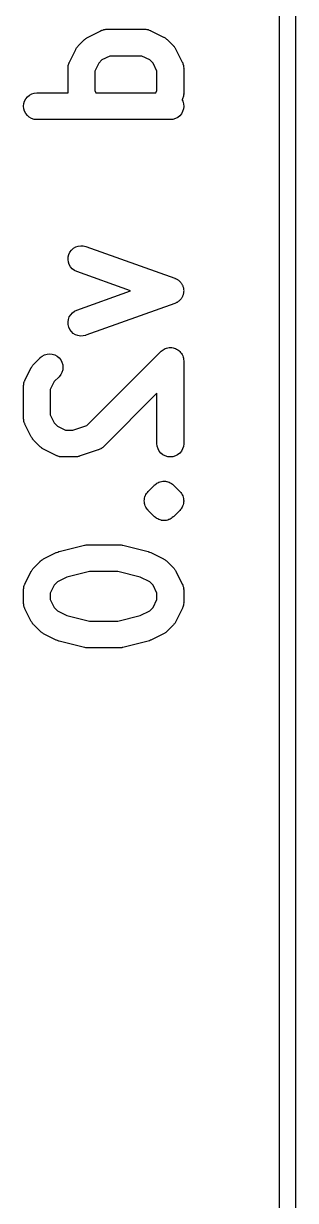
# Model space of a CAD drawing. Extents: x 4.9 to 6.92, y -5.71 to -3.73.
# Drawn here: x 5.3946 to 5.4748, y -5.2057 to -4.859 of the extents above; entities that cross this region are included whole.
import ezdxf

# ---------------------------------------------------------------- set-up
doc = ezdxf.new("R2010")
doc.units = 0
doc.header["$MEASUREMENT"] = 0
doc.layers.add('BLACK', color=7, linetype='CONTINUOUS')

msp = doc.modelspace()

# ---------------------------------------------------------------- linework, layer by layer
at = {"layer": 'BLACK', "linetype": 'CONTINUOUS'}
for p, q in [((5.4748, -4.05393), (5.4748, -5.65956)), ((5.47008, -5.65956), (5.47008, -4.05613)), ((5.41073, -4.86563), (5.41261, -4.86375)), ((5.41261, -4.86375), (5.41265, -4.86371)), ((5.41265, -4.86371), (5.41282, -4.86358)), ((5.41282, -4.86358), (5.41298, -4.86342)), ((5.41298, -4.86342), (5.41312, -4.86334)), ((5.41312, -4.86334), (5.41325, -4.86323)), ((5.41325, -4.86323), (5.41344, -4.86313)), ((5.41344, -4.86313), (5.41363, -4.86301)), ((5.41363, -4.86301), (5.41738, -4.86114)), ((5.41738, -4.86114), (5.41743, -4.86112)), ((5.41743, -4.86112), (5.41754, -4.86108)), ((5.41754, -4.86108), (5.41764, -4.86102)), ((5.41764, -4.86102), (5.4179, -4.86094)), ((5.4179, -4.86094), (5.41815, -4.86085)), ((5.41815, -4.86085), (5.41827, -4.86083)), ((5.41827, -4.86083), (5.41838, -4.8608)), ((5.41838, -4.8608), (5.41864, -4.86077)), ((5.41864, -4.86077), (5.41891, -4.86073)), ((5.41891, -4.86073), (5.41903, -4.86073)), ((5.41903, -4.86073), (5.41914, -4.86072)), ((5.41914, -4.86072), (5.43039, -4.86072)), ((5.43039, -4.86072), (5.43044, -4.86072)), ((5.43044, -4.86072), (5.43056, -4.86074)), ((5.43056, -4.86074), (5.43068, -4.86073)), ((5.43068, -4.86073), (5.43094, -4.86078)), ((5.43094, -4.86078), (5.43121, -4.86081)), ((5.43121, -4.86081), (5.43132, -4.86084)), ((5.43132, -4.86084), (5.43143, -4.86086)), ((5.43143, -4.86086), (5.43168, -4.86096)), ((5.43168, -4.86096), (5.43194, -4.86104)), ((5.43194, -4.86104), (5.43204, -4.8611)), ((5.43204, -4.8611), (5.43215, -4.86114)), ((5.43215, -4.86114), (5.4359, -4.86301)), ((5.4359, -4.86301), (5.43595, -4.86304)), ((5.43595, -4.86304), (5.43613, -4.86316)), ((5.43613, -4.86316), (5.43633, -4.86326)), ((5.43633, -4.86326), (5.43646, -4.86337)), ((5.43646, -4.86337), (5.43659, -4.86346)), ((5.43659, -4.86346), (5.43675, -4.86361)), ((5.43675, -4.86361), (5.43692, -4.86375)), ((5.43692, -4.86375), (5.4388, -4.86563)), ((5.40812, -4.8704), (5.41, -4.86665)), ((5.41, -4.86665), (5.41002, -4.8666)), ((5.41002, -4.8666), (5.41014, -4.86641)), ((5.41014, -4.86641), (5.41025, -4.86622)), ((5.41025, -4.86622), (5.41035, -4.86609)), ((5.41035, -4.86609), (5.41044, -4.86596)), ((5.41044, -4.86596), (5.41059, -4.8658)), ((5.41059, -4.8658), (5.41073, -4.86563)), ((5.4388, -4.86563), (5.43884, -4.86567)), ((5.43884, -4.86567), (5.43897, -4.86584)), ((5.43897, -4.86584), (5.43913, -4.866)), ((5.43913, -4.866), (5.43921, -4.86614)), ((5.43921, -4.86614), (5.43932, -4.86627)), ((5.43932, -4.86627), (5.43942, -4.86646)), ((5.43942, -4.86646), (5.43954, -4.86665)), ((5.43954, -4.86665), (5.44141, -4.8704)), ((5.40794, -4.87087), (5.40802, -4.87061)), ((5.40802, -4.87061), (5.40808, -4.87051)), ((5.40808, -4.87051), (5.40812, -4.8704)), ((5.41675, -4.87074), (5.41558, -4.87309)), ((5.41772, -4.86977), (5.41675, -4.87074)), ((5.42007, -4.8686), (5.41772, -4.86977)), ((5.42946, -4.8686), (5.42007, -4.8686)), ((5.43181, -4.86977), (5.42946, -4.8686)), ((5.43278, -4.87074), (5.43181, -4.86977)), ((5.43395, -4.87309), (5.43278, -4.87074)), ((5.44141, -4.8704), (5.44143, -4.87045)), ((5.44143, -4.87045), (5.44147, -4.87056)), ((5.44147, -4.87056), (5.44153, -4.87066)), ((5.44153, -4.87066), (5.44161, -4.87092)), ((5.40771, -4.8721), (5.40772, -4.87199)), ((5.40771, -4.87216), (5.40771, -4.8721)), ((5.40771, -4.87947), (5.40771, -4.87216)), ((5.40772, -4.87187), (5.40776, -4.87161)), ((5.40772, -4.87199), (5.40772, -4.87187)), ((5.40776, -4.87161), (5.40779, -4.87134)), ((5.40779, -4.87134), (5.40783, -4.87123)), ((5.40783, -4.87123), (5.40785, -4.87112)), ((5.40785, -4.87112), (5.40794, -4.87087)), ((5.41558, -4.87309), (5.41558, -4.87873)), ((5.43395, -4.87873), (5.43395, -4.87309)), ((5.44161, -4.87092), (5.4417, -4.87117)), ((5.4417, -4.87117), (5.44172, -4.87128)), ((5.44172, -4.87128), (5.44175, -4.8714)), ((5.44175, -4.8714), (5.44178, -4.87166)), ((5.44178, -4.87166), (5.44182, -4.87193)), ((5.44182, -4.87193), (5.44181, -4.87204)), ((5.44181, -4.87204), (5.44183, -4.87216)), ((5.44183, -4.87216), (5.44183, -4.87966)), ((5.39525, -4.88121), (5.39574, -4.88061)), ((5.39574, -4.88061), (5.39634, -4.88013)), ((5.39634, -4.88013), (5.39702, -4.87977)), ((5.39702, -4.87977), (5.39775, -4.87955)), ((5.39775, -4.87955), (5.39852, -4.87947)), ((5.39852, -4.87947), (5.40771, -4.87947)), ((5.41558, -4.87873), (5.41595, -4.87947)), ((5.41595, -4.87947), (5.43358, -4.87947)), ((5.43358, -4.87947), (5.43395, -4.87873)), ((5.44159, -4.88095), (5.44151, -4.88121)), ((5.44169, -4.8807), (5.44159, -4.88095)), ((5.4417, -4.88059), (5.44169, -4.8807)), ((5.44174, -4.88048), (5.4417, -4.88059)), ((5.44177, -4.88021), (5.44174, -4.88048)), ((5.44182, -4.87994), (5.44177, -4.88021)), ((5.44183, -4.87971), (5.44181, -4.87983)), ((5.44181, -4.87983), (5.44182, -4.87994)), ((5.44183, -4.87966), (5.44183, -4.87971)), ((5.39458, -4.88338), (5.39466, -4.88262)), ((5.39465, -4.88415), (5.39458, -4.88338)), ((5.39487, -4.88488), (5.39465, -4.88415)), ((5.39466, -4.88262), (5.39489, -4.88188)), ((5.39489, -4.88188), (5.39525, -4.88121)), ((5.44141, -4.88142), (5.44134, -4.88156)), ((5.44134, -4.88156), (5.44154, -4.88193)), ((5.44145, -4.88131), (5.44141, -4.88142)), ((5.44151, -4.88121), (5.44145, -4.88131)), ((5.44175, -4.8842), (5.44152, -4.88493)), ((5.44154, -4.88193), (5.44176, -4.88267)), ((5.44183, -4.88344), (5.44175, -4.8842)), ((5.44176, -4.88267), (5.44183, -4.88344)), ((5.39522, -4.88556), (5.39487, -4.88488)), ((5.39571, -4.88616), (5.39522, -4.88556)), ((5.39629, -4.88666), (5.39571, -4.88616)), ((5.39697, -4.88703), (5.39629, -4.88666)), ((5.3977, -4.88726), (5.39697, -4.88703)), ((5.39846, -4.88734), (5.3977, -4.88726)), ((5.39852, -4.88735), (5.39846, -4.88734)), ((5.43789, -4.88735), (5.39852, -4.88735)), ((5.43865, -4.88727), (5.43789, -4.88735)), ((5.43939, -4.88705), (5.43865, -4.88727)), ((5.44007, -4.88669), (5.43939, -4.88705)), ((5.44066, -4.8862), (5.44007, -4.88669)), ((5.44115, -4.88561), (5.44066, -4.8862)), ((5.44152, -4.88493), (5.44115, -4.88561)), ((5.40828, -4.92636), (5.40874, -4.92575)), ((5.40874, -4.92575), (5.40931, -4.92523)), ((5.40931, -4.92523), (5.40997, -4.92484)), ((5.40997, -4.92484), (5.41069, -4.92458)), ((5.41069, -4.92458), (5.41145, -4.92447)), ((5.41145, -4.92447), (5.41222, -4.92451)), ((5.41222, -4.92451), (5.41297, -4.9247)), ((5.41297, -4.9247), (5.43921, -4.93407)), ((5.40771, -4.92856), (5.40775, -4.9278)), ((5.40781, -4.92932), (5.40771, -4.92856)), ((5.40775, -4.9278), (5.40794, -4.92705)), ((5.40807, -4.93005), (5.40781, -4.92932)), ((5.40794, -4.92705), (5.40828, -4.92636)), ((5.40846, -4.93071), (5.40807, -4.93005)), ((5.40896, -4.93129), (5.40846, -4.93071)), ((5.40958, -4.93175), (5.40896, -4.93129)), ((5.41027, -4.93209), (5.40958, -4.93175)), ((5.41032, -4.93211), (5.41027, -4.93209)), ((5.42618, -4.93778), (5.41032, -4.93211)), ((5.43921, -4.93407), (5.43926, -4.93409)), ((5.43926, -4.93409), (5.43943, -4.93417)), ((5.43943, -4.93417), (5.43961, -4.93424)), ((5.43961, -4.93424), (5.43978, -4.93434)), ((5.43978, -4.93434), (5.43996, -4.93443)), ((5.43996, -4.93443), (5.44011, -4.93454)), ((5.44011, -4.93454), (5.44027, -4.93464)), ((5.44027, -4.93464), (5.44041, -4.93477)), ((5.44041, -4.93477), (5.44057, -4.93489)), ((5.44057, -4.93489), (5.44069, -4.93503)), ((5.44069, -4.93503), (5.44083, -4.93516)), ((5.44083, -4.93516), (5.44095, -4.93532)), ((5.44095, -4.93532), (5.44108, -4.93547)), ((5.44108, -4.93547), (5.44117, -4.93563)), ((5.44117, -4.93563), (5.44128, -4.93578)), ((5.44128, -4.93578), (5.44137, -4.93596)), ((5.44137, -4.93596), (5.44146, -4.93613)), ((5.44146, -4.93613), (5.44153, -4.93631)), ((5.44153, -4.93631), (5.44161, -4.93648)), ((5.44161, -4.93648), (5.44165, -4.93667)), ((5.41032, -4.94344), (5.42618, -4.93778)), ((5.44114, -4.93997), (5.44104, -4.94013)), ((5.44125, -4.93982), (5.44114, -4.93997)), ((5.44134, -4.93964), (5.44125, -4.93982)), ((5.44144, -4.93947), (5.44134, -4.93964)), ((5.44151, -4.9393), (5.44144, -4.93947)), ((5.44159, -4.93913), (5.44151, -4.9393)), ((5.44164, -4.93894), (5.44159, -4.93913)), ((5.4417, -4.93875), (5.44164, -4.93894)), ((5.44165, -4.93667), (5.44172, -4.93685)), ((5.44173, -4.93857), (5.4417, -4.93875)), ((5.44172, -4.93685), (5.44174, -4.93704)), ((5.44178, -4.93838), (5.44173, -4.93857)), ((5.44174, -4.93704), (5.44179, -4.93722)), ((5.44179, -4.93819), (5.44178, -4.93838)), ((5.44179, -4.93722), (5.4418, -4.93742)), ((5.44182, -4.93799), (5.44179, -4.93819)), ((5.4418, -4.93742), (5.44182, -4.93762)), ((5.44182, -4.93762), (5.44181, -4.9378)), ((5.44181, -4.9378), (5.44182, -4.93799)), ((5.40962, -4.94377), (5.41032, -4.94344)), ((5.43921, -4.94148), (5.41297, -4.95086)), ((5.43938, -4.9414), (5.43921, -4.94148)), ((5.43956, -4.94134), (5.43938, -4.9414)), ((5.43973, -4.94124), (5.43956, -4.94134)), ((5.43991, -4.94116), (5.43973, -4.94124)), ((5.44006, -4.94104), (5.43991, -4.94116)), ((5.44022, -4.94095), (5.44006, -4.94104)), ((5.44037, -4.94082), (5.44022, -4.94095)), ((5.44053, -4.9407), (5.44037, -4.94082)), ((5.44065, -4.94056), (5.44053, -4.9407)), ((5.44079, -4.94043), (5.44065, -4.94056)), ((5.44091, -4.94028), (5.44079, -4.94043)), ((5.44104, -4.94013), (5.44091, -4.94028)), ((5.40771, -4.94693), (5.40783, -4.94617)), ((5.40774, -4.9477), (5.40771, -4.94693)), ((5.40783, -4.94617), (5.40809, -4.94545)), ((5.40809, -4.94545), (5.40849, -4.94479)), ((5.40849, -4.94479), (5.40901, -4.94423)), ((5.40901, -4.94423), (5.40962, -4.94377)), ((5.40793, -4.94845), (5.40774, -4.9477)), ((5.40825, -4.94915), (5.40793, -4.94845)), ((5.4087, -4.94977), (5.40825, -4.94915)), ((5.40926, -4.95029), (5.4087, -4.94977)), ((5.40992, -4.95069), (5.40926, -4.95029)), ((5.41064, -4.95096), (5.40992, -4.95069)), ((5.4114, -4.95108), (5.41064, -4.95096)), ((5.41217, -4.95105), (5.4114, -4.95108)), ((5.41291, -4.95088), (5.41217, -4.95105)), ((5.41297, -4.95086), (5.41291, -4.95088)), ((5.39952, -4.95745), (5.40012, -4.95697)), ((5.40012, -4.95697), (5.40081, -4.95662)), ((5.40081, -4.95662), (5.40154, -4.9564)), ((5.40154, -4.9564), (5.40231, -4.95634)), ((5.40231, -4.95634), (5.40307, -4.95642)), ((5.40307, -4.95642), (5.40381, -4.95665)), ((5.40381, -4.95665), (5.40448, -4.95702)), ((5.40448, -4.95702), (5.40507, -4.95751)), ((5.41327, -4.97746), (5.43511, -4.95562)), ((5.43511, -4.95562), (5.43513, -4.95559)), ((5.43513, -4.95559), (5.43514, -4.95558)), ((5.43513, -4.95559), (5.43513, -4.95559)), ((5.43513, -4.95559), (5.43513, -4.95559)), ((5.43514, -4.95558), (5.43544, -4.95534)), ((5.43544, -4.95534), (5.43573, -4.9551)), ((5.43573, -4.9551), (5.43574, -4.9551)), ((5.43574, -4.9551), (5.43609, -4.95492)), ((5.43574, -4.9551), (5.43574, -4.9551)), ((5.43609, -4.95492), (5.43641, -4.95475)), ((5.43641, -4.95475), (5.43642, -4.95475)), ((5.43642, -4.95475), (5.43643, -4.95474)), ((5.43643, -4.95474), (5.43679, -4.95464)), ((5.43679, -4.95464), (5.43715, -4.95453)), ((5.43715, -4.95453), (5.43716, -4.95453)), ((5.43716, -4.95453), (5.43753, -4.9545)), ((5.43716, -4.95453), (5.43716, -4.95453)), ((5.43753, -4.9545), (5.43792, -4.95446)), ((5.43792, -4.95446), (5.43793, -4.95446)), ((5.43792, -4.95446), (5.43792, -4.95446)), ((5.43793, -4.95446), (5.43829, -4.9545)), ((5.43829, -4.9545), (5.43868, -4.95454)), ((5.43868, -4.95454), (5.43869, -4.95454)), ((5.43869, -4.95454), (5.43869, -4.95455)), ((5.43869, -4.95455), (5.43904, -4.95465)), ((5.43904, -4.95465), (5.43941, -4.95477)), ((5.43941, -4.95477), (5.43942, -4.95477)), ((5.43942, -4.95477), (5.43943, -4.95477)), ((5.43943, -4.95477), (5.43975, -4.95495)), ((5.43975, -4.95495), (5.44009, -4.95514)), ((5.44009, -4.95514), (5.4401, -4.95514)), ((5.4401, -4.95514), (5.4401, -4.95514)), ((5.4401, -4.95514), (5.4404, -4.95539)), ((5.4404, -4.95539), (5.44068, -4.95562)), ((5.44068, -4.95562), (5.44069, -4.95563)), ((5.44069, -4.95563), (5.44069, -4.95563)), ((5.44069, -4.95563), (5.44093, -4.95593)), ((5.44093, -4.95593), (5.44117, -4.95622)), ((5.44117, -4.95622), (5.44117, -4.95623)), ((5.44117, -4.95623), (5.44118, -4.95623)), ((5.44118, -4.95623), (5.44135, -4.95656)), ((5.44135, -4.95656), (5.44153, -4.9569)), ((5.44153, -4.9569), (5.44153, -4.95691)), ((5.44153, -4.95691), (5.44153, -4.95691)), ((5.44153, -4.95691), (5.44164, -4.95727)), ((5.44164, -4.95727), (5.44175, -4.95763)), ((5.395, -4.96414), (5.39687, -4.96039)), ((5.39687, -4.96039), (5.3969, -4.96034)), ((5.3969, -4.96034), (5.39702, -4.96015)), ((5.39702, -4.96015), (5.39712, -4.95996)), ((5.39712, -4.95996), (5.39723, -4.95983)), ((5.39723, -4.95983), (5.39732, -4.95969)), ((5.39732, -4.95969), (5.39747, -4.95954)), ((5.39747, -4.95954), (5.39761, -4.95936)), ((5.39761, -4.95936), (5.39948, -4.95749)), ((5.39948, -4.95749), (5.39952, -4.95745)), ((5.40507, -4.95751), (5.40556, -4.95811)), ((5.40556, -4.95811), (5.40591, -4.95879)), ((5.40591, -4.95879), (5.40613, -4.95952)), ((5.40613, -4.95952), (5.40621, -4.96029)), ((5.40621, -4.96029), (5.40613, -4.96105)), ((5.44175, -4.95763), (5.44175, -4.95764)), ((5.44175, -4.95764), (5.44175, -4.95765)), ((5.44175, -4.95765), (5.44179, -4.95802)), ((5.44179, -4.95802), (5.44183, -4.9584)), ((5.44183, -4.9584), (5.44183, -4.98277)), ((5.39482, -4.9646), (5.3949, -4.96435)), ((5.3949, -4.96435), (5.39496, -4.96425)), ((5.39496, -4.96425), (5.395, -4.96414)), ((5.40505, -4.96306), (5.40363, -4.96448)), ((5.40554, -4.96246), (5.40505, -4.96306)), ((5.4059, -4.96179), (5.40554, -4.96246)), ((5.40613, -4.96105), (5.4059, -4.96179)), ((5.39458, -4.96584), (5.3946, -4.96573)), ((5.39458, -4.9659), (5.39458, -4.96584)), ((5.39458, -4.97527), (5.39458, -4.9659)), ((5.39459, -4.96561), (5.39464, -4.96535)), ((5.3946, -4.96573), (5.39459, -4.96561)), ((5.39464, -4.96535), (5.39467, -4.96508)), ((5.39467, -4.96508), (5.3947, -4.96497)), ((5.3947, -4.96497), (5.39472, -4.96485)), ((5.39472, -4.96485), (5.39482, -4.9646)), ((5.40363, -4.96448), (5.40246, -4.96683)), ((5.40246, -4.96683), (5.40246, -4.97434)), ((5.43395, -4.9679), (5.41818, -4.98368)), ((5.43395, -4.98277), (5.43395, -4.9679)), ((5.40246, -4.97434), (5.40363, -4.97669)), ((5.39459, -4.97539), (5.39458, -4.97527)), ((5.39459, -4.9755), (5.39459, -4.97539)), ((5.39463, -4.97577), (5.39459, -4.9755)), ((5.39466, -4.97604), (5.39463, -4.97577)), ((5.39469, -4.97615), (5.39466, -4.97604)), ((5.39471, -4.97626), (5.39469, -4.97615)), ((5.3948, -4.97651), (5.39471, -4.97626)), ((5.39488, -4.97677), (5.3948, -4.97651)), ((5.39493, -4.97687), (5.39488, -4.97677)), ((5.39497, -4.97698), (5.39493, -4.97687)), ((5.395, -4.97703), (5.39497, -4.97698)), ((5.39687, -4.98078), (5.395, -4.97703)), ((5.40363, -4.97669), (5.4046, -4.97766)), ((5.4046, -4.97766), (5.40695, -4.97883)), ((5.40913, -4.97883), (5.41327, -4.97746)), ((5.39699, -4.98097), (5.39687, -4.98078)), ((5.39709, -4.98117), (5.39699, -4.98097)), ((5.39719, -4.98129), (5.39709, -4.98117)), ((5.39728, -4.98143), (5.39719, -4.98129)), ((5.39743, -4.98159), (5.39728, -4.98143)), ((5.39757, -4.98177), (5.39743, -4.98159)), ((5.40695, -4.97883), (5.40913, -4.97883)), ((5.39761, -4.98181), (5.39757, -4.98177)), ((5.39948, -4.98368), (5.39761, -4.98181)), ((5.39966, -4.98382), (5.39948, -4.98368)), ((5.39981, -4.98397), (5.39966, -4.98382)), ((5.39995, -4.98406), (5.39981, -4.98397)), ((5.40008, -4.98417), (5.39995, -4.98406)), ((5.40027, -4.98427), (5.40008, -4.98417)), ((5.40046, -4.98439), (5.40027, -4.98427)), ((5.40051, -4.98442), (5.40046, -4.98439)), ((5.40426, -4.98629), (5.40051, -4.98442)), ((5.41664, -4.98463), (5.41101, -4.98651)), ((5.41674, -4.98458), (5.41664, -4.98463)), ((5.41685, -4.98455), (5.41674, -4.98458)), ((5.41709, -4.98443), (5.41685, -4.98455)), ((5.41734, -4.98432), (5.41709, -4.98443)), ((5.41743, -4.98425), (5.41734, -4.98432)), ((5.41754, -4.9842), (5.41743, -4.98425)), ((5.41775, -4.98403), (5.41754, -4.9842)), ((5.41797, -4.98387), (5.41775, -4.98403)), ((5.41805, -4.98379), (5.41797, -4.98387)), ((5.41814, -4.98372), (5.41805, -4.98379)), ((5.41818, -4.98368), (5.41814, -4.98372)), ((5.43403, -4.98354), (5.43395, -4.98277)), ((5.43425, -4.98427), (5.43403, -4.98354)), ((5.43461, -4.98495), (5.43425, -4.98427)), ((5.4351, -4.98555), (5.43461, -4.98495)), ((5.44114, -4.985), (5.44064, -4.98558)), ((5.44151, -4.98432), (5.44114, -4.985)), ((5.44174, -4.98359), (5.44151, -4.98432)), ((5.44183, -4.98283), (5.44174, -4.98359)), ((5.44183, -4.98277), (5.44183, -4.98283)), ((5.40437, -4.98633), (5.40426, -4.98629)), ((5.40447, -4.98639), (5.40437, -4.98633)), ((5.40472, -4.98647), (5.40447, -4.98639)), ((5.40497, -4.98657), (5.40472, -4.98647)), ((5.40509, -4.98659), (5.40497, -4.98657)), ((5.4052, -4.98662), (5.40509, -4.98659)), ((5.40547, -4.98665), (5.4052, -4.98662)), ((5.40573, -4.9867), (5.40547, -4.98665)), ((5.40585, -4.98669), (5.40573, -4.9867)), ((5.40596, -4.98671), (5.40585, -4.98669)), ((5.40602, -4.98671), (5.40596, -4.98671)), ((5.40977, -4.98671), (5.40602, -4.98671)), ((5.40999, -4.98669), (5.40977, -4.98671)), ((5.41021, -4.98668), (5.40999, -4.98669)), ((5.41037, -4.98665), (5.41021, -4.98668)), ((5.41053, -4.98663), (5.41037, -4.98665)), ((5.41074, -4.98657), (5.41053, -4.98663)), ((5.41096, -4.98652), (5.41074, -4.98657)), ((5.41101, -4.98651), (5.41096, -4.98652)), ((5.43569, -4.98603), (5.4351, -4.98555)), ((5.43636, -4.9864), (5.43569, -4.98603)), ((5.4371, -4.98663), (5.43636, -4.9864)), ((5.43786, -4.98671), (5.4371, -4.98663)), ((5.43863, -4.98664), (5.43786, -4.98671)), ((5.43936, -4.98642), (5.43863, -4.98664)), ((5.44004, -4.98607), (5.43936, -4.98642)), ((5.44064, -4.98558), (5.44004, -4.98607)), ((5.43136, -4.99686), (5.43323, -4.99499)), ((5.43323, -4.99499), (5.43325, -4.99497)), ((5.43325, -4.99496), (5.43327, -4.99495)), ((5.43325, -4.99497), (5.43325, -4.99496)), ((5.43325, -4.99497), (5.43325, -4.99497)), ((5.43327, -4.99495), (5.43356, -4.99472)), ((5.43356, -4.99472), (5.43385, -4.99448)), ((5.43385, -4.99448), (5.43386, -4.99448)), ((5.43386, -4.99448), (5.43387, -4.99447)), ((5.43387, -4.99447), (5.4342, -4.9943)), ((5.4342, -4.9943), (5.43453, -4.99412)), ((5.43453, -4.99412), (5.43454, -4.99412)), ((5.43454, -4.99412), (5.43455, -4.99411)), ((5.43455, -4.99411), (5.43491, -4.99401)), ((5.43491, -4.99401), (5.43526, -4.9939)), ((5.43526, -4.9939), (5.43528, -4.9939)), ((5.43528, -4.9939), (5.43529, -4.9939)), ((5.43529, -4.9939), (5.43566, -4.99387)), ((5.43566, -4.99387), (5.43603, -4.99383)), ((5.43603, -4.99383), (5.43604, -4.99383)), ((5.43604, -4.99383), (5.43606, -4.99383)), ((5.43606, -4.99383), (5.43642, -4.99387)), ((5.43642, -4.99387), (5.43679, -4.99391)), ((5.43679, -4.99391), (5.43681, -4.99391)), ((5.43681, -4.99391), (5.43682, -4.99392)), ((5.43682, -4.99392), (5.43717, -4.99402)), ((5.43717, -4.99402), (5.43753, -4.99413)), ((5.43753, -4.99413), (5.43754, -4.99414)), ((5.43754, -4.99414), (5.43755, -4.99414)), ((5.43755, -4.99414), (5.43787, -4.99432)), ((5.43787, -4.99432), (5.4382, -4.9945)), ((5.4382, -4.9945), (5.43822, -4.99451)), ((5.43822, -4.99451), (5.43823, -4.99451)), ((5.43823, -4.99451), (5.43851, -4.99475)), ((5.43851, -4.99475), (5.4388, -4.99499)), ((5.4388, -4.99499), (5.44067, -4.99686)), ((5.43024, -4.99923), (5.43028, -4.99887)), ((5.43028, -4.99885), (5.43029, -4.99884)), ((5.43028, -4.99886), (5.43028, -4.99885)), ((5.43028, -4.99885), (5.43028, -4.99885)), ((5.43028, -4.99887), (5.43028, -4.99886)), ((5.43029, -4.99884), (5.4304, -4.99849)), ((5.4304, -4.99849), (5.4305, -4.99813)), ((5.4305, -4.99813), (5.43051, -4.99812)), ((5.43051, -4.99812), (5.43051, -4.99811)), ((5.43051, -4.99811), (5.43052, -4.99811)), ((5.43051, -4.99812), (5.43051, -4.99812)), ((5.43052, -4.99811), (5.43069, -4.99778)), ((5.43069, -4.99778), (5.43087, -4.99745)), ((5.43087, -4.99745), (5.43088, -4.99744)), ((5.43087, -4.99745), (5.43087, -4.99745)), ((5.43088, -4.99743), (5.43112, -4.99714)), ((5.43088, -4.99744), (5.43088, -4.99743)), ((5.43088, -4.99744), (5.43088, -4.99744)), ((5.43112, -4.99714), (5.43136, -4.99686)), ((5.44067, -4.99686), (5.44069, -4.99688)), ((5.44069, -4.99688), (5.44069, -4.99688)), ((5.44069, -4.99688), (5.44069, -4.99688)), ((5.44069, -4.99688), (5.4407, -4.99689)), ((5.4407, -4.99689), (5.4407, -4.99689)), ((5.4407, -4.99689), (5.4407, -4.99689)), ((5.4407, -4.99689), (5.44071, -4.9969)), ((5.44071, -4.9969), (5.44094, -4.99719)), ((5.44094, -4.99719), (5.44118, -4.99748)), ((5.44118, -4.99748), (5.44118, -4.99748)), ((5.44118, -4.99748), (5.44118, -4.99749)), ((5.44118, -4.99749), (5.44119, -4.99749)), ((5.44119, -4.99749), (5.44119, -4.9975)), ((5.44119, -4.9975), (5.44136, -4.99783)), ((5.44136, -4.99783), (5.44153, -4.99816)), ((5.44153, -4.99816), (5.44154, -4.99816)), ((5.44154, -4.99816), (5.44154, -4.99817)), ((5.44154, -4.99817), (5.44154, -4.99818)), ((5.44154, -4.99818), (5.44154, -4.99818)), ((5.44154, -4.99818), (5.44165, -4.99854)), ((5.44165, -4.99854), (5.44175, -4.99889)), ((5.44175, -4.99889), (5.44175, -4.9989)), ((5.44175, -4.9989), (5.44176, -4.99891)), ((5.44176, -4.99891), (5.44176, -4.99891)), ((5.44176, -4.99891), (5.44176, -4.99892)), ((5.44176, -4.99892), (5.44179, -4.99928)), ((5.4302, -4.9996), (5.43024, -4.99924)), ((5.4302, -4.99961), (5.4302, -4.9996)), ((5.4302, -4.99962), (5.4302, -4.99961)), ((5.4302, -4.99963), (5.4302, -4.99962)), ((5.4302, -4.99962), (5.4302, -4.99962)), ((5.43024, -5), (5.4302, -4.99963)), ((5.43024, -4.99924), (5.43024, -4.99923)), ((5.43027, -5.00037), (5.43024, -5)), ((5.43024, -5), (5.43024, -5)), ((5.43027, -5.00038), (5.43027, -5.00037)), ((5.43027, -5.00037), (5.43027, -5.00037)), ((5.43027, -5.00039), (5.43027, -5.00038)), ((5.43027, -5.0004), (5.43027, -5.00039)), ((5.43038, -5.00075), (5.43027, -5.0004)), ((5.43048, -5.00111), (5.43038, -5.00075)), ((5.43049, -5.00111), (5.43048, -5.00111)), ((5.43049, -5.00112), (5.43049, -5.00111)), ((5.43049, -5.00113), (5.43049, -5.00112)), ((5.43049, -5.00112), (5.43049, -5.00112)), ((5.43067, -5.00146), (5.43049, -5.00113)), ((5.43084, -5.00179), (5.43067, -5.00146)), ((5.43085, -5.0018), (5.43084, -5.00179)), ((5.43084, -5.00179), (5.43084, -5.00179)), ((5.43085, -5.00181), (5.43085, -5.0018)), ((5.43085, -5.0018), (5.43085, -5.0018)), ((5.43109, -5.0021), (5.43085, -5.00181)), ((5.43132, -5.00239), (5.43109, -5.0021)), ((5.43133, -5.0024), (5.43132, -5.00239)), ((5.43134, -5.00241), (5.43133, -5.0024)), ((5.43133, -5.0024), (5.43133, -5.0024)), ((5.43133, -5.0024), (5.43133, -5.0024)), ((5.43136, -5.00243), (5.43134, -5.00241)), ((5.43134, -5.00241), (5.43134, -5.00241)), ((5.43134, -5.00241), (5.43134, -5.00241)), ((5.43323, -5.0043), (5.43136, -5.00243)), ((5.44067, -5.00243), (5.4388, -5.0043)), ((5.44091, -5.00214), (5.44067, -5.00243)), ((5.44115, -5.00186), (5.44091, -5.00214)), ((5.44116, -5.00184), (5.44115, -5.00185)), ((5.44115, -5.00185), (5.44115, -5.00185)), ((5.44115, -5.00185), (5.44115, -5.00186)), ((5.44134, -5.0015), (5.44116, -5.00183)), ((5.44116, -5.00183), (5.44116, -5.00184)), ((5.44151, -5.00118), (5.44134, -5.0015)), ((5.44152, -5.00117), (5.44151, -5.00118)), ((5.44151, -5.00118), (5.44151, -5.00118)), ((5.44163, -5.0008), (5.44152, -5.00116)), ((5.44152, -5.00116), (5.44152, -5.00116)), ((5.44152, -5.00116), (5.44152, -5.00117)), ((5.44174, -5.00045), (5.44163, -5.00079)), ((5.44163, -5.00079), (5.44163, -5.0008)), ((5.44175, -5.00044), (5.44174, -5.00044)), ((5.44174, -5.00044), (5.44174, -5.00045)), ((5.44179, -5.00005), (5.44175, -5.00042)), ((5.44175, -5.00042), (5.44175, -5.00043)), ((5.44175, -5.00043), (5.44175, -5.00044)), ((5.44179, -4.99928), (5.44179, -4.99929)), ((5.44179, -4.99929), (5.44183, -4.99966)), ((5.44183, -4.99968), (5.44179, -5.00005)), ((5.44179, -5.00005), (5.44179, -5.00005)), ((5.44183, -4.99966), (5.44183, -4.99966)), ((5.44183, -4.99966), (5.44183, -4.99967)), ((5.44183, -4.99967), (5.44183, -4.99968)), ((5.44183, -4.99968), (5.44183, -4.99968)), ((5.43351, -5.00454), (5.43323, -5.0043)), ((5.4338, -5.00477), (5.43351, -5.00454)), ((5.43381, -5.00478), (5.4338, -5.00477)), ((5.43382, -5.00479), (5.43381, -5.00478)), ((5.43415, -5.00497), (5.43382, -5.00479)), ((5.43448, -5.00514), (5.43415, -5.00497)), ((5.43449, -5.00515), (5.43448, -5.00514)), ((5.4345, -5.00515), (5.43449, -5.00515)), ((5.43486, -5.00526), (5.4345, -5.00515)), ((5.43521, -5.00537), (5.43486, -5.00526)), ((5.43522, -5.00537), (5.43521, -5.00537)), ((5.43524, -5.00538), (5.43522, -5.00537)), ((5.43561, -5.00542), (5.43524, -5.00538)), ((5.43597, -5.00546), (5.43561, -5.00542)), ((5.43599, -5.00545), (5.43597, -5.00546)), ((5.436, -5.00546), (5.43599, -5.00545)), ((5.43637, -5.00542), (5.436, -5.00546)), ((5.43674, -5.00539), (5.43637, -5.00542)), ((5.43675, -5.00538), (5.43674, -5.00539)), ((5.43677, -5.00538), (5.43675, -5.00538)), ((5.43712, -5.00528), (5.43677, -5.00538)), ((5.43748, -5.00517), (5.43712, -5.00528)), ((5.43749, -5.00517), (5.43748, -5.00517)), ((5.4375, -5.00516), (5.43749, -5.00517)), ((5.43783, -5.00499), (5.4375, -5.00516)), ((5.43816, -5.00482), (5.43783, -5.00499)), ((5.43817, -5.00481), (5.43816, -5.00482)), ((5.43818, -5.00481), (5.43817, -5.00481)), ((5.43847, -5.00457), (5.43818, -5.00481)), ((5.43876, -5.00434), (5.43847, -5.00457)), ((5.43878, -5.00432), (5.43876, -5.00434)), ((5.4388, -5.0043), (5.43878, -5.00432)), ((5.43878, -5.00432), (5.43878, -5.00432)), ((5.43878, -5.00432), (5.43878, -5.00432)), ((5.40506, -5.01457), (5.41256, -5.0127)), ((5.41256, -5.0127), (5.41262, -5.01268)), ((5.41262, -5.01268), (5.41268, -5.01267)), ((5.41268, -5.01267), (5.41275, -5.01265)), ((5.41275, -5.01265), (5.41307, -5.01262)), ((5.41307, -5.01262), (5.41338, -5.01258)), ((5.41338, -5.01258), (5.41345, -5.01259)), ((5.41345, -5.01259), (5.41352, -5.01258)), ((5.41352, -5.01258), (5.42289, -5.01258)), ((5.42289, -5.01258), (5.42295, -5.01258)), ((5.42295, -5.01258), (5.42302, -5.01259)), ((5.42302, -5.01259), (5.42309, -5.01258)), ((5.42309, -5.01258), (5.4234, -5.01263)), ((5.4234, -5.01263), (5.42371, -5.01267)), ((5.42371, -5.01267), (5.42378, -5.01269)), ((5.42378, -5.01269), (5.42385, -5.0127)), ((5.42385, -5.0127), (5.43134, -5.01457)), ((5.40051, -5.01674), (5.40426, -5.01487)), ((5.40426, -5.01487), (5.40431, -5.01485)), ((5.40431, -5.01485), (5.40432, -5.01484)), ((5.40432, -5.01484), (5.40434, -5.01483)), ((5.40434, -5.01483), (5.40469, -5.01471)), ((5.40469, -5.01471), (5.40503, -5.01458)), ((5.40503, -5.01458), (5.40505, -5.01458)), ((5.40505, -5.01458), (5.40506, -5.01457)), ((5.43134, -5.01457), (5.4314, -5.01459)), ((5.4314, -5.01459), (5.43141, -5.01459)), ((5.43141, -5.01459), (5.43143, -5.0146)), ((5.43143, -5.0146), (5.43178, -5.01473)), ((5.43178, -5.01473), (5.43212, -5.01485)), ((5.43212, -5.01485), (5.43213, -5.01486)), ((5.43213, -5.01486), (5.43215, -5.01487)), ((5.43215, -5.01487), (5.4359, -5.01674)), ((5.39723, -5.01982), (5.39732, -5.01969)), ((5.39732, -5.01969), (5.39747, -5.01953)), ((5.39747, -5.01953), (5.39761, -5.01936)), ((5.39761, -5.01936), (5.39948, -5.01748)), ((5.39948, -5.01748), (5.39952, -5.01744)), ((5.39952, -5.01744), (5.3997, -5.01731)), ((5.3997, -5.01731), (5.39986, -5.01715)), ((5.39986, -5.01715), (5.4, -5.01707)), ((5.4, -5.01707), (5.40012, -5.01696)), ((5.40012, -5.01696), (5.40032, -5.01686)), ((5.40032, -5.01686), (5.40051, -5.01674)), ((5.4359, -5.01674), (5.43595, -5.01677)), ((5.43595, -5.01677), (5.43613, -5.01689)), ((5.43613, -5.01689), (5.43633, -5.01699)), ((5.43633, -5.01699), (5.43646, -5.0171)), ((5.43646, -5.0171), (5.43659, -5.01719)), ((5.43659, -5.01719), (5.43675, -5.01734)), ((5.43675, -5.01734), (5.43692, -5.01748)), ((5.43692, -5.01748), (5.4388, -5.01936)), ((5.4388, -5.01936), (5.43884, -5.0194)), ((5.43884, -5.0194), (5.43897, -5.01957)), ((5.43897, -5.01957), (5.43913, -5.01973)), ((5.43913, -5.01973), (5.43921, -5.01987)), ((5.395, -5.02413), (5.39687, -5.02038)), ((5.39687, -5.02038), (5.3969, -5.02033)), ((5.3969, -5.02033), (5.39702, -5.02015)), ((5.39702, -5.02015), (5.39712, -5.01995)), ((5.39712, -5.01995), (5.39723, -5.01982)), ((5.40739, -5.02211), (5.4046, -5.0235)), ((5.414, -5.02045), (5.40739, -5.02211)), ((5.42241, -5.02045), (5.414, -5.02045)), ((5.42902, -5.02211), (5.42241, -5.02045)), ((5.43181, -5.0235), (5.42902, -5.02211)), ((5.43921, -5.01987), (5.43932, -5.02)), ((5.43932, -5.02), (5.43942, -5.02019)), ((5.43942, -5.02019), (5.43954, -5.02038)), ((5.43954, -5.02038), (5.44141, -5.02413)), ((5.39458, -5.02584), (5.3946, -5.02572)), ((5.39458, -5.02589), (5.39458, -5.02584)), ((5.39458, -5.02964), (5.39458, -5.02589)), ((5.39459, -5.0256), (5.39464, -5.02534)), ((5.3946, -5.02572), (5.39459, -5.0256)), ((5.39464, -5.02534), (5.39467, -5.02507)), ((5.39467, -5.02507), (5.3947, -5.02496)), ((5.3947, -5.02496), (5.39472, -5.02485)), ((5.39472, -5.02485), (5.39482, -5.0246)), ((5.39482, -5.0246), (5.3949, -5.02434)), ((5.3949, -5.02434), (5.39496, -5.02424)), ((5.39496, -5.02424), (5.395, -5.02413)), ((5.40363, -5.02447), (5.40246, -5.02682)), ((5.4046, -5.0235), (5.40363, -5.02447)), ((5.43278, -5.02447), (5.43181, -5.0235)), ((5.43395, -5.02682), (5.43278, -5.02447)), ((5.44141, -5.02413), (5.44143, -5.02418)), ((5.44143, -5.02418), (5.44147, -5.02429)), ((5.44147, -5.02429), (5.44153, -5.02439)), ((5.44153, -5.02439), (5.44161, -5.02465)), ((5.44161, -5.02465), (5.4417, -5.0249)), ((5.4417, -5.0249), (5.44172, -5.02501)), ((5.44172, -5.02501), (5.44175, -5.02513)), ((5.44175, -5.02513), (5.44178, -5.02539)), ((5.44178, -5.02539), (5.44182, -5.02566)), ((5.44182, -5.02566), (5.44181, -5.02578)), ((5.44181, -5.02578), (5.44183, -5.02589)), ((5.44183, -5.02589), (5.44183, -5.02964)), ((5.39459, -5.02976), (5.39458, -5.02964)), ((5.39459, -5.02987), (5.39459, -5.02976)), ((5.39463, -5.03014), (5.39459, -5.02987)), ((5.39466, -5.0304), (5.39463, -5.03014)), ((5.40246, -5.02682), (5.40246, -5.02871)), ((5.40246, -5.02871), (5.40363, -5.03106)), ((5.43278, -5.03106), (5.43395, -5.02871)), ((5.43395, -5.02871), (5.43395, -5.02682)), ((5.44177, -5.03019), (5.44174, -5.03046)), ((5.44182, -5.02993), (5.44177, -5.03019)), ((5.44183, -5.0297), (5.44181, -5.02981)), ((5.44181, -5.02981), (5.44182, -5.02993)), ((5.44183, -5.02964), (5.44183, -5.0297)), ((5.39469, -5.03052), (5.39466, -5.0304)), ((5.39471, -5.03063), (5.39469, -5.03052)), ((5.3948, -5.03088), (5.39471, -5.03063)), ((5.39488, -5.03114), (5.3948, -5.03088)), ((5.39493, -5.03124), (5.39488, -5.03114)), ((5.39497, -5.03135), (5.39493, -5.03124)), ((5.395, -5.0314), (5.39497, -5.03135)), ((5.39687, -5.03515), (5.395, -5.0314)), ((5.40363, -5.03106), (5.4046, -5.03203)), ((5.4046, -5.03203), (5.40739, -5.03342)), ((5.40739, -5.03342), (5.414, -5.03508)), ((5.42241, -5.03508), (5.42902, -5.03342)), ((5.42902, -5.03342), (5.43181, -5.03203)), ((5.43181, -5.03203), (5.43278, -5.03106)), ((5.44141, -5.0314), (5.43954, -5.03515)), ((5.44145, -5.03129), (5.44141, -5.0314)), ((5.44151, -5.03119), (5.44145, -5.03129)), ((5.44159, -5.03093), (5.44151, -5.03119)), ((5.44169, -5.03068), (5.44159, -5.03093)), ((5.4417, -5.03057), (5.44169, -5.03068)), ((5.44174, -5.03046), (5.4417, -5.03057)), ((5.39699, -5.03534), (5.39687, -5.03515)), ((5.39709, -5.03553), (5.39699, -5.03534)), ((5.39719, -5.03566), (5.39709, -5.03553)), ((5.39728, -5.0358), (5.39719, -5.03566)), ((5.39743, -5.03596), (5.39728, -5.0358)), ((5.39757, -5.03613), (5.39743, -5.03596)), ((5.39761, -5.03617), (5.39757, -5.03613)), ((5.39948, -5.03805), (5.39761, -5.03617)), ((5.414, -5.03508), (5.42241, -5.03508)), ((5.4388, -5.03617), (5.43692, -5.03805)), ((5.43894, -5.036), (5.4388, -5.03617)), ((5.43909, -5.03584), (5.43894, -5.036)), ((5.43918, -5.03571), (5.43909, -5.03584)), ((5.43929, -5.03558), (5.43918, -5.03571)), ((5.43939, -5.03538), (5.43929, -5.03558)), ((5.43951, -5.0352), (5.43939, -5.03538)), ((5.43954, -5.03515), (5.43951, -5.0352)), ((5.39966, -5.03819), (5.39948, -5.03805)), ((5.39981, -5.03834), (5.39966, -5.03819)), ((5.39995, -5.03843), (5.39981, -5.03834)), ((5.40008, -5.03854), (5.39995, -5.03843)), ((5.40027, -5.03864), (5.40008, -5.03854)), ((5.40046, -5.03876), (5.40027, -5.03864)), ((5.40051, -5.03879), (5.40046, -5.03876)), ((5.40426, -5.04066), (5.40051, -5.03879)), ((5.4359, -5.03879), (5.43215, -5.04066)), ((5.43609, -5.03867), (5.4359, -5.03879)), ((5.43628, -5.03857), (5.43609, -5.03867)), ((5.43641, -5.03846), (5.43628, -5.03857)), ((5.43655, -5.03838), (5.43641, -5.03846)), ((5.43671, -5.03822), (5.43655, -5.03838)), ((5.43688, -5.03809), (5.43671, -5.03822)), ((5.43692, -5.03805), (5.43688, -5.03809)), ((5.40427, -5.04067), (5.40426, -5.04066)), ((5.40429, -5.04068), (5.40427, -5.04067)), ((5.40463, -5.0408), (5.40429, -5.04068)), ((5.40497, -5.04094), (5.40463, -5.0408)), ((5.40499, -5.04094), (5.40497, -5.04094)), ((5.40501, -5.04094), (5.40499, -5.04094)), ((5.40506, -5.04096), (5.40501, -5.04094)), ((5.41256, -5.04283), (5.40506, -5.04096)), ((5.41263, -5.04284), (5.41256, -5.04283)), ((5.4127, -5.04286), (5.41263, -5.04284)), ((5.41301, -5.0429), (5.4127, -5.04286)), ((5.41332, -5.04295), (5.41301, -5.0429)), ((5.41339, -5.04294), (5.41332, -5.04295)), ((5.41346, -5.04295), (5.41339, -5.04294)), ((5.41352, -5.04295), (5.41346, -5.04295)), ((5.42289, -5.04295), (5.41352, -5.04295)), ((5.42296, -5.04294), (5.42289, -5.04295)), ((5.42303, -5.04295), (5.42296, -5.04294)), ((5.42334, -5.04291), (5.42303, -5.04295)), ((5.42366, -5.04288), (5.42334, -5.04291)), ((5.42372, -5.04286), (5.42366, -5.04288)), ((5.42379, -5.04285), (5.42372, -5.04286)), ((5.42385, -5.04283), (5.42379, -5.04285)), ((5.43134, -5.04096), (5.42385, -5.04283)), ((5.43136, -5.04095), (5.43134, -5.04096)), ((5.43138, -5.04095), (5.43136, -5.04095)), ((5.43172, -5.04082), (5.43138, -5.04095)), ((5.43207, -5.0407), (5.43172, -5.04082)), ((5.43208, -5.04069), (5.43207, -5.0407)), ((5.4321, -5.04068), (5.43208, -5.04069)), ((5.43215, -5.04066), (5.4321, -5.04068))]:
    msp.add_line(p, q, dxfattribs=at)

doc.saveas('drawing.dxf')
